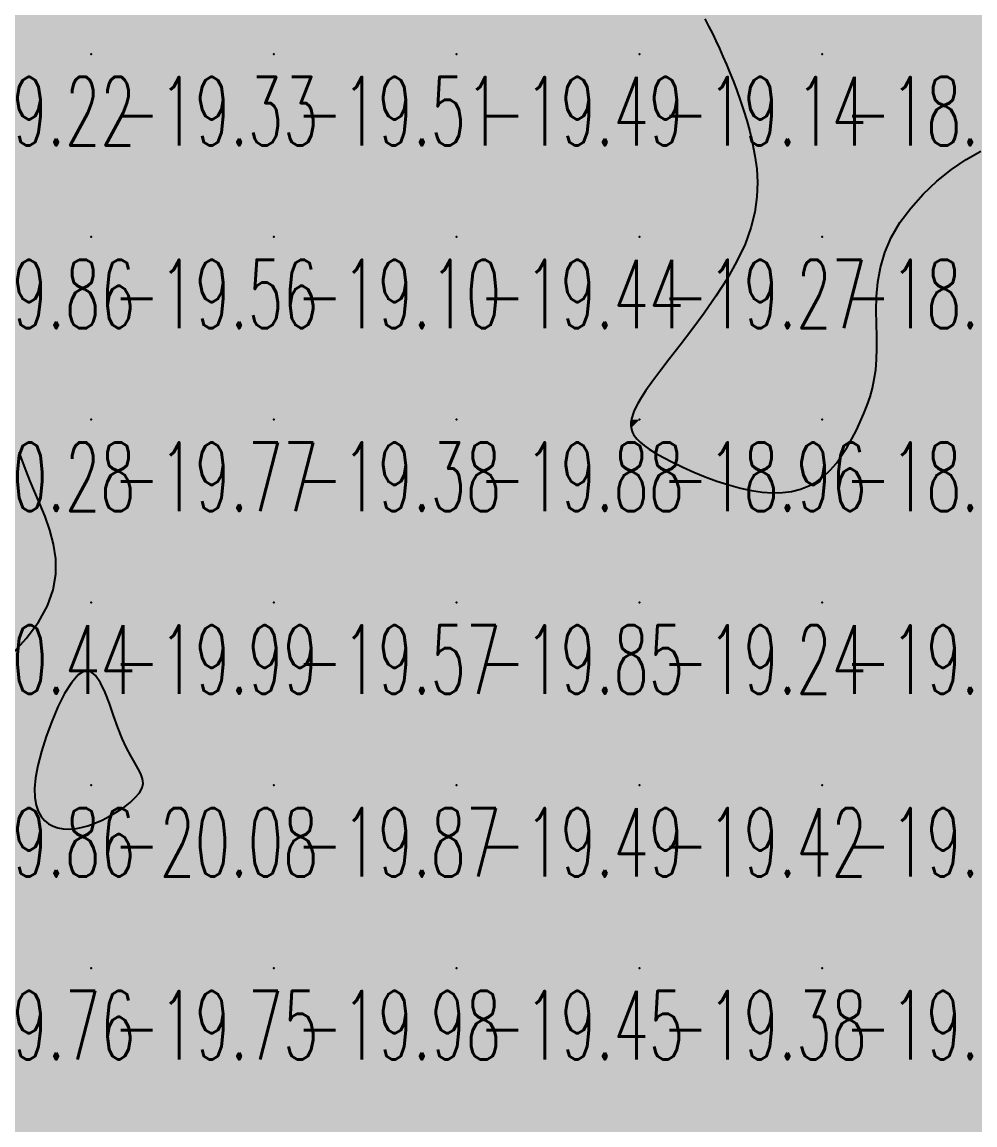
# Model space of a CAD drawing. Header units: millimetres. Extents: x 88261 to 90953, y 390274 to 392322.
# Drawn here: x 89396.5 to 89448.6, y 390778.7 to 390839 of the extents above; entities that cross this region are included whole.
import ezdxf
from ezdxf.enums import TextEntityAlignment as Align

# ---------------------------------------------------------------- set-up
doc = ezdxf.new("R2010")
doc.units = ezdxf.units.MM
doc.header["$LTSCALE"] = 25
for name, color, linetype in [('CN_03_00', 7, 'Continuous'), ('CN_04_00', 242, 'Continuous'), ('COTEAlt', 7, 'Continuous'), ('TN_COLORIAGE', 7, 'Continuous')]:
    doc.layers.add(name, color=color, linetype=linetype)
doc.styles.add('Simplex 1.0', font='Simplex.shx', dxfattribs={"width": 0.99, "height": 2.5})
doc.styles.get("Standard").update_dxf_attribs({"font": 'times.ttf'})

# ---------------------------------------------------------------- blocks, each defined once
blk = doc.blocks.new('COTE')
at = {"color": 0}
blk.add_point((0, 0), dxfattribs=at)
at = {"layer": 'COTEAlt'}
blk.add_attdef('ALT', text='', height=3.75, dxfattribs=at).set_placement((1.25, -1.25), align=Align.TOP_LEFT)

msp = doc.modelspace()

# ---------------------------------------------------------------- linework, layer by layer
at = {"layer": 'CN_03_00', "elevation": -19, "flags": 128}
msp.add_lwpolyline([(89433.819, 390839.173), (89434.033, 390838.775), (89434.236, 390838.371), (89434.43, 390837.961), (89434.62, 390837.541), (89434.809, 390837.112), (89435, 390836.67), (89435.191, 390836.213), (89435.383, 390835.738), (89435.572, 390835.243), (89435.759, 390834.724), (89435.94, 390834.178), (89436.115, 390833.603), (89436.281, 390832.995), (89436.436, 390832.352), (89436.567, 390831.674), (89436.66, 390830.959), (89436.698, 390830.209), (89436.669, 390829.421), (89436.556, 390828.597), (89436.346, 390827.735), (89436.024, 390826.836), (89435.582, 390825.902), (89435.042, 390824.949), (89434.432, 390823.995), (89433.782, 390823.06), (89433.121, 390822.161), (89432.477, 390821.317), (89431.879, 390820.547), (89431.356, 390819.869), (89430.93, 390819.298), (89430.596, 390818.826), (89430.342, 390818.44), (89430.155, 390818.13), (89430.024, 390817.882), (89429.936, 390817.686), (89429.88, 390817.528), (89429.843, 390817.397), (89429.816, 390817.283), (89429.796, 390817.18), (89429.783, 390817.086), (89429.778, 390816.998), (89429.781, 390816.913), (89429.791, 390816.828), (89429.81, 390816.741), (89429.836, 390816.647), (89429.872, 390816.545), (89429.925, 390816.432), (89430.005, 390816.306), (89430.12, 390816.165), (89430.281, 390816.007), (89430.497, 390815.83), (89430.776, 390815.633), (89431.129, 390815.412), (89431.56, 390815.169), (89432.061, 390814.908), (89432.617, 390814.641), (89433.216, 390814.374), (89433.843, 390814.117), (89434.487, 390813.879), (89435.133, 390813.668), (89435.768, 390813.492), (89436.38, 390813.36), (89436.968, 390813.274), (89437.53, 390813.237), (89438.065, 390813.25), (89438.573, 390813.315), (89439.053, 390813.435), (89439.505, 390813.611), (89439.926, 390813.845), (89440.318, 390814.137), (89440.681, 390814.481), (89441.017, 390814.867), (89441.326, 390815.287), (89441.61, 390815.731), (89441.872, 390816.191), (89442.111, 390816.658), (89442.329, 390817.122), (89442.527, 390817.579), (89442.705, 390818.032), (89442.86, 390818.49), (89442.99, 390818.961), (89443.095, 390819.453), (89443.173, 390819.972), (89443.221, 390820.529), (89443.239, 390821.129), (89443.229, 390821.779), (89443.207, 390822.474), (89443.195, 390823.207), (89443.214, 390823.971), (89443.284, 390824.76), (89443.428, 390825.566), (89443.665, 390826.383), (89444.017, 390827.203), (89444.498, 390828.018), (89445.091, 390828.813), (89445.773, 390829.572), (89446.521, 390830.28), (89447.311, 390830.919), (89448.12, 390831.475), (89448.924, 390831.929)], dxfattribs=at)
at = {"layer": 'CN_04_00', "elevation": -20, "flags": 128}
msp.add_lwpolyline([(89395.902, 390804.379), (89396.698, 390805.268), (89397.368, 390806.166), (89397.873, 390807.059), (89398.185, 390807.937), (89398.324, 390808.793), (89398.318, 390809.625), (89398.198, 390810.428), (89397.993, 390811.199), (89397.734, 390811.933), (89397.449, 390812.626), (89397.169, 390813.274), (89396.917, 390813.876), (89396.695, 390814.437), (89396.496, 390814.963), (89396.316, 390815.461)], dxfattribs=at)
msp.add_lwpolyline([(89400.859, 390795.335), (89401.267, 390795.544), (89401.666, 390795.777), (89402.043, 390796.029), (89402.383, 390796.293), (89402.671, 390796.562), (89402.895, 390796.83), (89403.039, 390797.091), (89403.094, 390797.342), (89403.069, 390797.591), (89402.975, 390797.853), (89402.828, 390798.14), (89402.638, 390798.465), (89402.418, 390798.842), (89402.183, 390799.283), (89401.944, 390799.802), (89401.711, 390800.402), (89401.482, 390801.05), (89401.252, 390801.701), (89401.015, 390802.313), (89400.766, 390802.842), (89400.499, 390803.246), (89400.21, 390803.479), (89399.893, 390803.501), (89399.545, 390803.28), (89399.178, 390802.848), (89398.805, 390802.25), (89398.44, 390801.529), (89398.097, 390800.73), (89397.79, 390799.898), (89397.531, 390799.078), (89397.336, 390798.314), (89397.214, 390797.642), (89397.163, 390797.063), (89397.174, 390796.57), (89397.241, 390796.156), (89397.357, 390795.812), (89397.515, 390795.531), (89397.709, 390795.306), (89397.93, 390795.129), (89398.174, 390794.994), (89398.439, 390794.899), (89398.724, 390794.844), (89399.031, 390794.829), (89399.357, 390794.853), (89399.703, 390794.917), (89400.07, 390795.019), (89400.456, 390795.159), (89400.859, 390795.335)], close=True, dxfattribs=at)
at = {"layer": 'TN_COLORIAGE', "color": 213}
for points in [[(89390.249, 390837.239, -19.539), (89400.249, 390837.239, -19.539), (89400.249, 390847.239, -19.539)], [(89390.249, 390847.239, -19.539), (89390.249, 390837.239, -19.539), (89400.249, 390847.239, -19.539)], [(89400.249, 390837.239, -19.547), (89410.249, 390837.239, -19.547), (89410.249, 390847.239, -19.547)], [(89400.249, 390847.239, -19.547), (89400.249, 390837.239, -19.547), (89410.249, 390847.239, -19.547)], [(89410.249, 390837.239, -19.394), (89420.249, 390837.239, -19.394), (89420.249, 390847.239, -19.394)], [(89410.249, 390847.239, -19.394), (89410.249, 390837.239, -19.394), (89420.249, 390847.239, -19.394)], [(89420.249, 390837.239, -19), (89428.803, 390845.793, -19), (89420.249, 390847.239, -19), (89428.527, 390847.239, -19)], [(89420.249, 390837.239, -19), (89428.803, 390845.793, -19), (89430.249, 390837.239, -19), (89430.249, 390843.524, -19)], [(89433.349, 390840.339, -19.139), (89430.249, 390843.524, -19.139), (89430.249, 390837.239, -19.139)], [(89433.349, 390840.339, -19.139), (89434.781, 390837.239, -19.139), (89430.249, 390837.239, -19.139)], [(89390.249, 390837.239, -19.332), (89390.249, 390827.239, -19.332), (89400.249, 390837.239, -19.332)], [(89390.249, 390827.239, -19.332), (89400.249, 390827.239, -19.332), (89400.249, 390837.239, -19.332)], [(89400.249, 390827.239, -19.508), (89410.249, 390827.239, -19.508), (89410.249, 390837.239, -19.508)], [(89400.249, 390837.239, -19.508), (89400.249, 390827.239, -19.508), (89410.249, 390837.239, -19.508)], [(89410.249, 390827.239, -19.485), (89420.249, 390827.239, -19.485), (89420.249, 390837.239, -19.485)], [(89410.249, 390837.239, -19.485), (89410.249, 390827.239, -19.485), (89420.249, 390837.239, -19.485)], [(89420.249, 390827.239, -19.139), (89430.249, 390827.239, -19.139), (89430.249, 390837.239, -19.139)], [(89420.249, 390837.239, -19.139), (89420.249, 390827.239, -19.139), (89430.249, 390837.239, -19.139)], [(89430.249, 390827.239, -19), (89436.382, 390833.373, -19), (89430.249, 390837.239, -19), (89434.781, 390837.239, -19)], [(89436.382, 390833.373, -19.265), (89437.378, 390827.239, -19.265), (89430.249, 390827.239, -19.265)], [(89450.249, 390833.684, -19.354), (89442.568, 390827.239, -19.354), (89450.249, 390827.239, -19.354)], [(89390.249, 390823.976, -19.563), (89394.188, 390821.178, -19.563), (89390.249, 390827.239, -19.563), (89400.249, 390827.239, -19.563)], [(89395.761, 390817.239, -19.563), (89394.188, 390821.178, -19.563), (89400.249, 390817.239, -19.563), (89400.249, 390827.239, -19.563)], [(89400.249, 390817.239, -19.098), (89410.249, 390817.239, -19.098), (89410.249, 390827.239, -19.098)], [(89400.249, 390827.239, -19.098), (89400.249, 390817.239, -19.098), (89410.249, 390827.239, -19.098)], [(89410.249, 390827.239, -19.439), (89410.249, 390817.239, -19.439), (89420.249, 390827.239, -19.439)], [(89410.249, 390817.239, -19.439), (89420.249, 390817.239, -19.439), (89420.249, 390827.239, -19.439)], [(89420.249, 390817.239, -19), (89429.765, 390817.239, -19), (89430.249, 390827.239, -19), (89430.249, 390818.684, -19)], [(89420.249, 390827.239, -19.265), (89420.249, 390817.239, -19.265), (89430.249, 390827.239, -19.265)], [(89437.378, 390827.239, -19.265), (89430.249, 390818.684, -19.265), (89430.249, 390827.239, -19.265)], [(89450.249, 390817.239, -19), (89442.535, 390817.239, -19), (89450.249, 390827.239, -19), (89443.583, 390820.574, -19)], [(89443.583, 390820.574, -19.354), (89442.568, 390827.239, -19.354), (89450.249, 390827.239, -19.354)], [(89395.761, 390817.239, -19.769), (89396.801, 390813.792, -19.769), (89400.249, 390817.239, -19.769)], [(89400.046, 390807.239, -19.769), (89396.801, 390813.792, -19.769), (89400.249, 390807.239, -19.769), (89400.249, 390817.239, -19.769)], [(89400.249, 390817.239, -19.377), (89400.249, 390807.239, -19.377), (89410.249, 390817.239, -19.377)], [(89400.249, 390807.239, -19.377), (89410.249, 390807.239, -19.377), (89410.249, 390817.239, -19.377)], [(89410.249, 390817.239, -19.882), (89410.249, 390807.239, -19.882), (89420.249, 390817.239, -19.882)], [(89410.249, 390807.239, -19.882), (89420.249, 390807.239, -19.882), (89420.249, 390817.239, -19.882)], [(89420.249, 390817.239, -19), (89429.765, 390817.239, -19), (89420.249, 390807.239, -19), (89429.75, 390816.741, -19)], [(89440.249, 390807.239, -19.598), (89450.249, 390807.239, -19.598), (89450.249, 390817.239, -19.598)], [(89450.249, 390817.239, -19), (89442.535, 390817.239, -19), (89440.249, 390807.239, -19), (89440.249, 390813.203, -19)], [(89420.249, 390807.239, -19), (89429.75, 390816.741, -19), (89430.249, 390807.239, -19), (89430.249, 390815.679, -19)], [(89436.027, 390813.018, -19.242), (89430.249, 390815.679, -19.242), (89430.249, 390807.239, -19.242)], [(89440.249, 390807.239, -19), (89440.249, 390813.203, -19), (89430.249, 390807.239, -19), (89436.027, 390813.018, -19)], [(89400.249, 390806.232, -19.864), (89396.516, 390797.239, -19.864), (89400.249, 390807.239, -19.864), (89390.249, 390797.239, -19.864)], [(89400.046, 390807.239, -19.864), (89390.249, 390799.605, -19.864), (89400.249, 390807.239, -19.864), (89390.249, 390797.239, -19.864)], [(89400.249, 390806.232, -19.573), (89401.845, 390798.835, -19.573), (89400.249, 390807.239, -19.573), (89410.249, 390807.239, -19.573)], [(89404.035, 390797.239, -19.573), (89401.845, 390798.835, -19.573), (89410.249, 390797.239, -19.573), (89410.249, 390807.239, -19.573)], [(89410.249, 390807.239, -19.855), (89410.249, 390797.239, -19.855), (89420.249, 390807.239, -19.855)], [(89410.249, 390797.239, -19.855), (89420.249, 390797.239, -19.855), (89420.249, 390807.239, -19.855)], [(89420.249, 390797.239, -19.242), (89430.249, 390797.239, -19.242), (89430.249, 390807.239, -19.242)], [(89420.249, 390807.239, -19.242), (89420.249, 390797.239, -19.242), (89430.249, 390807.239, -19.242)], [(89430.249, 390807.239, -19.262), (89430.249, 390797.239, -19.262), (89440.249, 390807.239, -19.262)], [(89430.249, 390797.239, -19.262), (89440.249, 390797.239, -19.262), (89440.249, 390807.239, -19.262)], [(89440.249, 390797.239, -19.45), (89450.249, 390797.239, -19.45), (89450.249, 390807.239, -19.45)], [(89440.249, 390807.239, -19.45), (89440.249, 390797.239, -19.45), (89450.249, 390807.239, -19.45)], [(89396.516, 390797.239, -19.762), (89397.704, 390794.695, -19.762), (89390.249, 390797.239, -19.762), (89390.249, 390787.239, -19.762)], [(89400.249, 390787.239, -19.867), (89410.249, 390787.239, -19.867), (89410.249, 390797.239, -19.867)], [(89404.035, 390797.239, -19.755), (89400.249, 390794.754, -19.755), (89410.249, 390797.239, -19.755), (89400.249, 390787.239, -19.755)], [(89410.249, 390797.239, -19.492), (89410.249, 390787.239, -19.492), (89420.249, 390797.239, -19.492)], [(89410.249, 390787.239, -19.492), (89420.249, 390787.239, -19.492), (89420.249, 390797.239, -19.492)], [(89420.249, 390797.239, -19.423), (89420.249, 390787.239, -19.423), (89430.249, 390797.239, -19.423)], [(89420.249, 390787.239, -19.423), (89430.249, 390787.239, -19.423), (89430.249, 390797.239, -19.423)], [(89430.249, 390797.239, -19.592), (89430.249, 390787.239, -19.592), (89440.249, 390797.239, -19.592)], [(89430.249, 390787.239, -19.592), (89440.249, 390787.239, -19.592), (89440.249, 390797.239, -19.592)], [(89440.249, 390797.239, -19.312), (89440.249, 390787.239, -19.312), (89450.249, 390797.239, -19.312)], [(89450.249, 390797.239, -19), (89450.249, 390787.706, -19), (89440.249, 390787.239, -19), (89449.728, 390787.239, -19)], [(89397.704, 390794.695, -19.755), (89400.249, 390794.754, -19.755), (89390.249, 390787.239, -19.755), (89400.249, 390787.239, -19.755)], [(89390.249, 390787.239, -19.755), (89390.249, 390777.239, -19.755), (89400.249, 390787.239, -19.755)], [(89390.249, 390777.239, -19.755), (89400.249, 390777.239, -19.755), (89400.249, 390787.239, -19.755)], [(89400.249, 390787.239, -19.979), (89400.249, 390777.239, -19.979), (89410.249, 390787.239, -19.979)], [(89400.249, 390777.239, -19.979), (89410.249, 390777.239, -19.979), (89410.249, 390787.239, -19.979)], [(89410.249, 390787.239, -19.445), (89410.249, 390777.239, -19.445), (89420.249, 390787.239, -19.445)], [(89410.249, 390777.239, -19.445), (89420.249, 390777.239, -19.445), (89420.249, 390787.239, -19.445)], [(89420.249, 390777.239, -19.384), (89430.249, 390777.239, -19.384), (89430.249, 390787.239, -19.384)], [(89420.249, 390787.239, -19.384), (89420.249, 390777.239, -19.384), (89430.249, 390787.239, -19.384)], [(89430.249, 390787.239, -19.278), (89430.249, 390777.239, -19.278), (89440.249, 390787.239, -19.278)], [(89430.249, 390777.239, -19.278), (89440.249, 390777.239, -19.278), (89440.249, 390787.239, -19.278)], [(89440.249, 390777.239, -19), (89449.948, 390786.938, -19), (89440.249, 390787.239, -19), (89449.728, 390787.239, -19)], [(89440.249, 390777.239, -19), (89449.948, 390786.938, -19), (89450.249, 390777.239, -19), (89450.249, 390786.697, -19)]]:
    msp.add_solid(points, dxfattribs=at)
at = {"layer": 'TN_COLORIAGE', "color": 203}
for points in [[(89434.781, 390837.239, -18.691), (89433.349, 390840.339, -18.691), (89440.249, 390837.239, -18.691), (89440.249, 390847.239, -18.691)], [(89445.366, 390842.357, -18.691), (89446.84, 390847.239, -18.691), (89440.249, 390837.239, -18.691), (89440.249, 390847.239, -18.691)], [(89445.366, 390842.357, -18.805), (89450.249, 390842.742, -18.805), (89440.249, 390837.239, -18.805), (89450.249, 390837.239, -18.805)], [(89434.781, 390837.239, -18.833), (89436.382, 390833.373, -18.833), (89440.249, 390837.239, -18.833)], [(89437.378, 390827.239, -18.833), (89436.382, 390833.373, -18.833), (89440.249, 390827.239, -18.833), (89440.249, 390837.239, -18.833)], [(89442.568, 390827.239, -18.805), (89450.249, 390833.684, -18.805), (89440.249, 390827.239, -18.805), (89450.249, 390837.239, -18.805)], [(89440.249, 390837.239, -18.805), (89440.249, 390827.239, -18.805), (89450.249, 390837.239, -18.805)], [(89430.249, 390817.239, -18.893), (89440.249, 390817.239, -18.893), (89440.249, 390827.239, -18.893)], [(89430.249, 390818.684, -18.893), (89437.378, 390827.239, -18.893), (89430.249, 390817.239, -18.893), (89440.249, 390827.239, -18.893)], [(89442.568, 390827.239, -18.823), (89443.583, 390820.574, -18.823), (89440.249, 390827.239, -18.823), (89440.249, 390817.239, -18.823)], [(89443.583, 390820.574, -18.823), (89442.535, 390817.239, -18.823), (89440.249, 390817.239, -18.823)], [(89430.249, 390818.684, -18.955), (89429.765, 390817.239, -18.955), (89430.249, 390817.239, -18.955)], [(89429.75, 390816.741, -18.955), (89429.765, 390817.239, -18.955), (89430.249, 390817.239, -18.955)], [(89430.249, 390815.679, -18.955), (89429.75, 390816.741, -18.955), (89430.249, 390817.239, -18.955)], [(89430.249, 390815.679, -18.823), (89436.027, 390813.018, -18.823), (89430.249, 390817.239, -18.823), (89440.249, 390817.239, -18.823)], [(89436.027, 390813.018, -18.823), (89440.249, 390813.203, -18.823), (89440.249, 390817.239, -18.823)], [(89440.249, 390813.203, -18.823), (89442.535, 390817.239, -18.823), (89440.249, 390817.239, -18.823)]]:
    msp.add_solid(points, dxfattribs=at)
at = {"layer": 'TN_COLORIAGE', "color": 223}
for points in [[(89390.249, 390807.239, -20), (89396.801, 390813.792, -20), (89390.249, 390817.239, -20), (89395.761, 390817.239, -20)], [(89396.801, 390813.792, -20.44), (89400.046, 390807.239, -20.44), (89390.249, 390807.239, -20.44)], [(89390.249, 390799.605, -20.44), (89400.046, 390807.239, -20.44), (89390.249, 390807.239, -20.44)], [(89396.516, 390797.239, -20.081), (89400.249, 390806.232, -20.081), (89400.249, 390797.239, -20.081)], [(89401.845, 390798.835, -20.081), (89400.249, 390806.232, -20.081), (89400.249, 390797.239, -20.081)], [(89401.845, 390798.835, -20.081), (89404.035, 390797.239, -20.081), (89400.249, 390797.239, -20.081)], [(89397.704, 390794.695, -20.081), (89396.516, 390797.239, -20.081), (89400.249, 390797.239, -20.081)], [(89400.249, 390794.754, -20.081), (89397.704, 390794.695, -20.081), (89400.249, 390797.239, -20.081)], [(89400.249, 390794.754, -20.081), (89404.035, 390797.239, -20.081), (89400.249, 390797.239, -20.081)]]:
    msp.add_solid(points, dxfattribs=at)

# ---------------------------------------------------------------- block references
at = {"layer": 'COTEAlt'}
ref = msp.add_blockref('COTE', (89390.249, 390837.239), dxfattribs=at)
ref.add_attrib('ALT', '-19.22', dxfattribs={"height": 3.75, "style": 'Simplex 1.0', "width": 0.6}).set_placement((89391.499, 390835.989), align=Align.TOP_LEFT)
ref = msp.add_blockref('COTE', (89400.249, 390837.239), dxfattribs=at)
ref.add_attrib('ALT', '-19.33', dxfattribs={"height": 3.75, "style": 'Simplex 1.0', "width": 0.6}).set_placement((89401.499, 390835.989), align=Align.TOP_LEFT)
ref = msp.add_blockref('COTE', (89410.249, 390837.239), dxfattribs=at)
ref.add_attrib('ALT', '-19.51', dxfattribs={"height": 3.75, "style": 'Simplex 1.0', "width": 0.6}).set_placement((89411.499, 390835.989), align=Align.TOP_LEFT)
ref = msp.add_blockref('COTE', (89420.249, 390837.239), dxfattribs=at)
ref.add_attrib('ALT', '-19.49', dxfattribs={"height": 3.75, "style": 'Simplex 1.0', "width": 0.6}).set_placement((89421.499, 390835.989), align=Align.TOP_LEFT)
ref = msp.add_blockref('COTE', (89430.249, 390837.239), dxfattribs=at)
ref.add_attrib('ALT', '-19.14', dxfattribs={"height": 3.75, "style": 'Simplex 1.0', "width": 0.6}).set_placement((89431.499, 390835.989), align=Align.TOP_LEFT)
ref = msp.add_blockref('COTE', (89440.249, 390837.239), dxfattribs=at)
ref.add_attrib('ALT', '-18.83', dxfattribs={"height": 3.75, "style": 'Simplex 1.0', "width": 0.6}).set_placement((89441.499, 390835.989), align=Align.TOP_LEFT)
ref = msp.add_blockref('COTE', (89390.249, 390827.239), dxfattribs=at)
ref.add_attrib('ALT', '-19.86', dxfattribs={"height": 3.75, "style": 'Simplex 1.0', "width": 0.6}).set_placement((89391.499, 390825.989), align=Align.TOP_LEFT)
ref = msp.add_blockref('COTE', (89400.249, 390827.239), dxfattribs=at)
ref.add_attrib('ALT', '-19.56', dxfattribs={"height": 3.75, "style": 'Simplex 1.0', "width": 0.6}).set_placement((89401.499, 390825.989), align=Align.TOP_LEFT)
ref = msp.add_blockref('COTE', (89410.249, 390827.239), dxfattribs=at)
ref.add_attrib('ALT', '-19.10', dxfattribs={"height": 3.75, "style": 'Simplex 1.0', "width": 0.6}).set_placement((89411.499, 390825.989), align=Align.TOP_LEFT)
ref = msp.add_blockref('COTE', (89420.249, 390827.239), dxfattribs=at)
ref.add_attrib('ALT', '-19.44', dxfattribs={"height": 3.75, "style": 'Simplex 1.0', "width": 0.6}).set_placement((89421.499, 390825.989), align=Align.TOP_LEFT)
ref = msp.add_blockref('COTE', (89430.249, 390827.239), dxfattribs=at)
ref.add_attrib('ALT', '-19.27', dxfattribs={"height": 3.75, "style": 'Simplex 1.0', "width": 0.6}).set_placement((89431.499, 390825.989), align=Align.TOP_LEFT)
ref = msp.add_blockref('COTE', (89440.249, 390827.239), dxfattribs=at)
ref.add_attrib('ALT', '-18.89', dxfattribs={"height": 3.75, "style": 'Simplex 1.0', "width": 0.6}).set_placement((89441.499, 390825.989), align=Align.TOP_LEFT)
ref = msp.add_blockref('COTE', (89390.249, 390817.239), dxfattribs=at)
ref.add_attrib('ALT', '-20.28', dxfattribs={"height": 3.75, "style": 'Simplex 1.0', "width": 0.6}).set_placement((89391.499, 390815.989), align=Align.TOP_LEFT)
ref = msp.add_blockref('COTE', (89400.249, 390817.239), dxfattribs=at)
ref.add_attrib('ALT', '-19.77', dxfattribs={"height": 3.75, "style": 'Simplex 1.0', "width": 0.6}).set_placement((89401.499, 390815.989), align=Align.TOP_LEFT)
ref = msp.add_blockref('COTE', (89410.249, 390817.239), dxfattribs=at)
ref.add_attrib('ALT', '-19.38', dxfattribs={"height": 3.75, "style": 'Simplex 1.0', "width": 0.6}).set_placement((89411.499, 390815.989), align=Align.TOP_LEFT)
ref = msp.add_blockref('COTE', (89420.249, 390817.239), dxfattribs=at)
ref.add_attrib('ALT', '-19.88', dxfattribs={"height": 3.75, "style": 'Simplex 1.0', "width": 0.6}).set_placement((89421.499, 390815.989), align=Align.TOP_LEFT)
ref = msp.add_blockref('COTE', (89430.249, 390817.239), dxfattribs=at)
ref.add_attrib('ALT', '-18.96', dxfattribs={"height": 3.75, "style": 'Simplex 1.0', "width": 0.6}).set_placement((89431.499, 390815.989), align=Align.TOP_LEFT)
ref = msp.add_blockref('COTE', (89440.249, 390817.239), dxfattribs=at)
ref.add_attrib('ALT', '-18.82', dxfattribs={"height": 3.75, "style": 'Simplex 1.0', "width": 0.6}).set_placement((89441.499, 390815.989), align=Align.TOP_LEFT)
ref = msp.add_blockref('COTE', (89390.249, 390807.239), dxfattribs=at)
ref.add_attrib('ALT', '-20.44', dxfattribs={"height": 3.75, "style": 'Simplex 1.0', "width": 0.6}).set_placement((89391.499, 390805.989), align=Align.TOP_LEFT)
ref = msp.add_blockref('COTE', (89400.249, 390807.239), dxfattribs=at)
ref.add_attrib('ALT', '-19.99', dxfattribs={"height": 3.75, "style": 'Simplex 1.0', "width": 0.6}).set_placement((89401.499, 390805.989), align=Align.TOP_LEFT)
ref = msp.add_blockref('COTE', (89410.249, 390807.239), dxfattribs=at)
ref.add_attrib('ALT', '-19.57', dxfattribs={"height": 3.75, "style": 'Simplex 1.0', "width": 0.6}).set_placement((89411.499, 390805.989), align=Align.TOP_LEFT)
ref = msp.add_blockref('COTE', (89420.249, 390807.239), dxfattribs=at)
ref.add_attrib('ALT', '-19.85', dxfattribs={"height": 3.75, "style": 'Simplex 1.0', "width": 0.6}).set_placement((89421.499, 390805.989), align=Align.TOP_LEFT)
ref = msp.add_blockref('COTE', (89430.249, 390807.239), dxfattribs=at)
ref.add_attrib('ALT', '-19.24', dxfattribs={"height": 3.75, "style": 'Simplex 1.0', "width": 0.6}).set_placement((89431.499, 390805.989), align=Align.TOP_LEFT)
ref = msp.add_blockref('COTE', (89440.249, 390807.239), dxfattribs=at)
ref.add_attrib('ALT', '-19.26', dxfattribs={"height": 3.75, "style": 'Simplex 1.0', "width": 0.6}).set_placement((89441.499, 390805.989), align=Align.TOP_LEFT)
ref = msp.add_blockref('COTE', (89390.249, 390797.239), dxfattribs=at)
ref.add_attrib('ALT', '-19.86', dxfattribs={"height": 3.75, "style": 'Simplex 1.0', "width": 0.6}).set_placement((89391.499, 390795.989), align=Align.TOP_LEFT)
ref = msp.add_blockref('COTE', (89400.249, 390797.239), dxfattribs=at)
ref.add_attrib('ALT', '-20.08', dxfattribs={"height": 3.75, "style": 'Simplex 1.0', "width": 0.6}).set_placement((89401.499, 390795.989), align=Align.TOP_LEFT)
ref = msp.add_blockref('COTE', (89410.249, 390797.239), dxfattribs=at)
ref.add_attrib('ALT', '-19.87', dxfattribs={"height": 3.75, "style": 'Simplex 1.0', "width": 0.6}).set_placement((89411.499, 390795.989), align=Align.TOP_LEFT)
ref = msp.add_blockref('COTE', (89420.249, 390797.239), dxfattribs=at)
ref.add_attrib('ALT', '-19.49', dxfattribs={"height": 3.75, "style": 'Simplex 1.0', "width": 0.6}).set_placement((89421.499, 390795.989), align=Align.TOP_LEFT)
ref = msp.add_blockref('COTE', (89430.249, 390797.239), dxfattribs=at)
ref.add_attrib('ALT', '-19.42', dxfattribs={"height": 3.75, "style": 'Simplex 1.0', "width": 0.6}).set_placement((89431.499, 390795.989), align=Align.TOP_LEFT)
ref = msp.add_blockref('COTE', (89440.249, 390797.239), dxfattribs=at)
ref.add_attrib('ALT', '-19.59', dxfattribs={"height": 3.75, "style": 'Simplex 1.0', "width": 0.6}).set_placement((89441.499, 390795.989), align=Align.TOP_LEFT)
ref = msp.add_blockref('COTE', (89390.249, 390787.239), dxfattribs=at)
ref.add_attrib('ALT', '-19.76', dxfattribs={"height": 3.75, "style": 'Simplex 1.0', "width": 0.6}).set_placement((89391.499, 390785.989), align=Align.TOP_LEFT)
ref = msp.add_blockref('COTE', (89400.249, 390787.239), dxfattribs=at)
ref.add_attrib('ALT', '-19.75', dxfattribs={"height": 3.75, "style": 'Simplex 1.0', "width": 0.6}).set_placement((89401.499, 390785.989), align=Align.TOP_LEFT)
ref = msp.add_blockref('COTE', (89410.249, 390787.239), dxfattribs=at)
ref.add_attrib('ALT', '-19.98', dxfattribs={"height": 3.75, "style": 'Simplex 1.0', "width": 0.6}).set_placement((89411.499, 390785.989), align=Align.TOP_LEFT)
ref = msp.add_blockref('COTE', (89420.249, 390787.239), dxfattribs=at)
ref.add_attrib('ALT', '-19.45', dxfattribs={"height": 3.75, "style": 'Simplex 1.0', "width": 0.6}).set_placement((89421.499, 390785.989), align=Align.TOP_LEFT)
ref = msp.add_blockref('COTE', (89430.249, 390787.239), dxfattribs=at)
ref.add_attrib('ALT', '-19.38', dxfattribs={"height": 3.75, "style": 'Simplex 1.0', "width": 0.6}).set_placement((89431.499, 390785.989), align=Align.TOP_LEFT)
ref = msp.add_blockref('COTE', (89440.249, 390787.239), dxfattribs=at)
ref.add_attrib('ALT', '-19.28', dxfattribs={"height": 3.75, "style": 'Simplex 1.0', "width": 0.6}).set_placement((89441.499, 390785.989), align=Align.TOP_LEFT)

doc.saveas('drawing.dxf')
